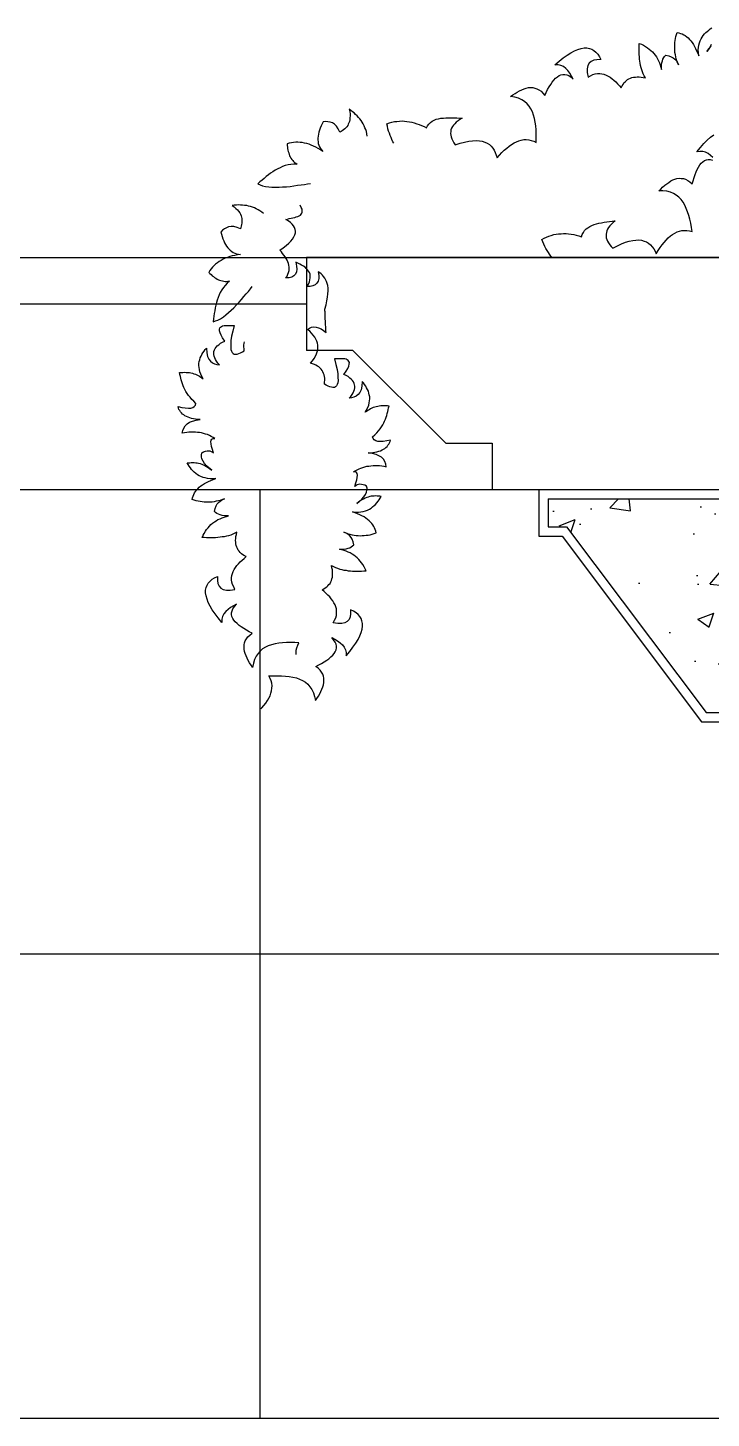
# Model space of a CAD drawing. Extents: x -24232 to 27340, y -23039 to 23489.
# Drawn here: x -19255 to -18519, y -9596 to -8099 of the extents above; entities that cross this region are included whole.
import ezdxf

# ---------------------------------------------------------------- set-up
doc = ezdxf.new("R2010")
doc.units = 0
doc.header["$LTSCALE"] = 10
for name, color, linetype in [('0-HATCH', 8, 'CONTINUOUS'), ('0-TEXT', 7, 'CONTINUOUS'), ('1', 1, 'CONTINUOUS'), ('3', 3, 'CONTINUOUS'), ('4', 4, 'CONTINUOUS')]:
    doc.layers.add(name, color=color, linetype=linetype)

# ---------------------------------------------------------------- blocks, each defined once
blk = doc.blocks.new('A$C190C71B1')
at = {"layer": '0-HATCH'}
h = blk.add_hatch(dxfattribs=at)
h.set_pattern_fill('AR-CONC', color=1, scale=25, style=0)
h.set_pattern_definition([(50, (132294.87, -20042.63), (179.31505, -15.68803), [18.75, -206.25]), (355, (132294.87, -20042.63), (-34.68783, 188.04803), [15, -165]), (100.4514, (132309.81, -20043.93), (144.62735, 172.35989), [15.93505, -175.28553]), (46.1842, (132294.87, -19992.63), (266.81026, -41.37975), [28.125, -309.375]), (96.6356, (132317.1, -19996.08), (233.6657, 243.52947), [23.90257, -262.92825]), (351.1842, (132294.87, -19992.63), (233.6655, 243.52965), [22.5, -247.5]), (21, (132319.87, -20005.13), (149.22676, -100.65472), [18.75, -206.25]), (326, (132319.87, -20005.13), (60.82883, 181.2875), [15, -165]), (71.4514, (132332.3, -20013.52), (210.05566, 80.63262), [15.93505, -175.28553]), (37.5, (132294.87, -20042.63), (3.039964, 83.223463), [0, -163, 0, -167.5, 0, -165.625]), (7.5, (132294.87, -20042.63), (65.767384, 98.60293), [0, -95.5, 0, -159.25, 0, -63.125]), (327.5, (132239.12, -20042.63), (133.45561, -5.638718), [0, -62.5, 0, -195, 0, -258.75]), (317.5, (132214.12, -20042.63), (145.79654, 25.02625), [0, -81.25, 0, -129.5, 0, -183.75])])
h.paths.add_polyline_path([(1250, 338.6), (1000.8, 338.6), (1000.8, 312.8), (990, 287.4), (990, 168.6), (990, 148.6), (1430, 148.6), (1430, 638.6), (1450, 638.6), (1450, 648.6), (1470, 648.6), (1620, 848.6), (1640, 848.6), (1640, 878.6), (1250, 878.6)])
h.paths.add_polyline_path([(650, 338.6), (650, 878.6), (260, 878.6), (260, 848.6), (280, 848.6), (430, 648.6), (450, 648.6), (450, 638.6), (470, 638.6), (470, 148.6), (910, 148.6), (910, 168.6), (910, 287.4), (899.2, 312.8), (899.2, 338.6)])
at = {"layer": '1'}
for p, q in [((250, 888.6), (250, 838.6)), ((250, 838.6), (275, 838.6)), ((275, 838.6), (425, 638.6)), ((425, 638.6), (450, 638.6))]:
    blk.add_line(p, q, dxfattribs=at)
for points in [[(264.3, 1138.6), (263.1, 1140), (261.7, 1142), (260.3, 1144), (259, 1146.2), (257.7, 1148.4), (256.5, 1150.6), (255.3, 1152.9), (254.3, 1155.4), (253.2, 1157.8), (253.2, 1157.8), (255.8, 1159.3), (258.3, 1160.5), (260.9, 1161.6), (263.5, 1162.4), (266.1, 1163.2), (268.8, 1163.7), (271.3, 1164.1), (274, 1164.2), (276.7, 1164.4), (279.4, 1164.4), (282.1, 1164.1), (284.9, 1163.7), (287.6, 1163.3), (290.4, 1162.6), (293.2, 1161.9), (296, 1161), (296, 1161), (296.8, 1163.5), (298, 1165.6), (299.3, 1167.5), (300.9, 1169.3), (302.7, 1170.7), (304.8, 1172), (307.1, 1173), (309.5, 1174), (312.1, 1174.8), (314.7, 1175.4), (317.5, 1176), (320.3, 1176.5), (323.3, 1176.9), (326.2, 1177.4), (329.1, 1177.8), (332.1, 1178.2), (332.1, 1178.2), (329.9, 1176.4), (328.1, 1174.6), (326.5, 1172.8), (325.2, 1170.9), (324, 1169.2), (323.3, 1167.3), (322.8, 1165.4), (322.4, 1163.6), (322.5, 1161.7), (322.6, 1159.8), (323.2, 1158), (324, 1156.2), (325, 1154.2), (326.4, 1152.3), (327.9, 1150.5), (329.7, 1148.6), (329.7, 1148.6), (334.6, 1151.2), (339.1, 1153.3), (343.4, 1155), (347.4, 1156.2), (351.1, 1156.9), (354.6, 1157.4), (357.7, 1157.5), (360.7, 1157.1), (363.4, 1156.3), (365.9, 1155.3), (368.1, 1153.9), (370.1, 1152.2), (371.9, 1150.2), (373.7, 1147.9), (375.1, 1145.4), (376.5, 1142.7), (376.5, 1142.7), (378.5, 1146), (380.6, 1149.2), (382.7, 1152.1), (384.9, 1154.9), (387.1, 1157.4), (389.3, 1159.6), (391.7, 1161.8), (393.9, 1163.5), (396.3, 1164.9), (398.8, 1166.1), (401.4, 1167.1), (403.9, 1167.6), (406.6, 1167.8), (409.3, 1167.7), (412.1, 1167.3), (415, 1166.5), (415, 1166.5), (414.3, 1171), (413.5, 1175.4), (412.5, 1179.8), (411.4, 1183.9), (410.2, 1187.8), (408.8, 1191.5), (407.1, 1195), (405.3, 1198.2), (403.1, 1200.9), (400.7, 1203.5), (398, 1205.7), (395, 1207.5), (391.6, 1208.9), (387.8, 1209.9), (383.7, 1210.3), (379.1, 1210.2), (379.1, 1210.2), (381.2, 1212.3), (383.3, 1214.4), (385.5, 1216.3), (387.7, 1218), (389.9, 1219.5), (392, 1221), (394.2, 1222.1), (396.4, 1223), (398.7, 1223.5), (401, 1223.9), (403.3, 1223.8), (405.6, 1223.5), (408, 1222.8), (410.4, 1221.6), (412.7, 1220), (415.2, 1218), (415.2, 1218), (416.1, 1221.3), (417.1, 1224.7), (418.2, 1227.8), (419.4, 1230.7), (420.6, 1233.4), (422, 1235.9), (423.4, 1238.2), (424.9, 1240.1), (426.7, 1241.6), (428.5, 1242.9), (430.4, 1243.7), (432.4, 1244.1), (434.6, 1244), (436.9, 1243.4)], [(437.5, 1246.2), (434.9, 1248.5), (432.3, 1250.4), (429.5, 1251.9), (426.5, 1252.7), (423.4, 1252.8), (420.1, 1252.2), (420.1, 1252.2), (424, 1257), (427.7, 1261.2), (431.3, 1264.9), (434.8, 1268.1), (438.3, 1270.8)]]:
    blk.add_lwpolyline(points, dxfattribs=at)
at = {"layer": '3'}
for p, q in [((1900, 1138.6), (0, 1138.6)), ((0, 1138.6), (0, 1038.6)), ((50, 1038.6), (0, 1038.6)), ((50, 1038.6), (150, 938.6)), ((150, 938.6), (200, 938.6)), ((200, 938.6), (200, 888.6)), ((200, 888.6), (1700, 888.6))]:
    blk.add_line(p, q, dxfattribs=at)
at = {"layer": '4'}
for p, q in [((260, 878.6), (260, 848.6)), ((260, 878.6), (650, 878.6)), ((260, 848.6), (280, 848.6)), ((280, 848.6), (430, 648.6)), ((430, 648.6), (450, 648.6))]:
    blk.add_line(p, q, dxfattribs=at)

msp = doc.modelspace()

# ---------------------------------------------------------------- linework, layer by layer
at = {"layer": '1'}
for p, q in [((-19005, -9596.2), (-19005, -8596.2)), ((-22005, -9096.2), (-18505, -9096.2)), ((-21005, -9596.2), (-18505, -9596.2))]:
    msp.add_line(p, q, dxfattribs=at)
for points in [[(-18861.1, -8223.2), (-18862, -8221.6), (-18863, -8219.3), (-18864, -8217.1), (-18864.9, -8214.7), (-18865.8, -8212.4), (-18866.6, -8210), (-18867.3, -8207.5), (-18868, -8204.9), (-18868.6, -8202.3), (-18868.6, -8202.3), (-18865.8, -8201.3), (-18863.1, -8200.5), (-18860.4, -8199.9), (-18857.7, -8199.6), (-18854.9, -8199.3), (-18852.2, -8199.2), (-18849.7, -8199.3), (-18847, -8199.6), (-18844.3, -8200), (-18841.7, -8200.5), (-18839, -8201.2), (-18836.4, -8202.1), (-18833.7, -8203), (-18831.1, -8204.1), (-18828.5, -8205.3), (-18825.9, -8206.7), (-18825.9, -8206.7), (-18824.7, -8204.4), (-18823.2, -8202.5), (-18821.5, -8200.8), (-18819.7, -8199.4), (-18817.6, -8198.3), (-18815.3, -8197.4), (-18812.8, -8196.8), (-18810.4, -8196.3), (-18807.6, -8196), (-18804.9, -8195.8), (-18802.1, -8195.8), (-18799.2, -8195.7), (-18796.3, -8195.8), (-18793.3, -8195.9), (-18790.3, -8196), (-18787.4, -8196.1), (-18787.4, -8196.1), (-18789.8, -8197.5), (-18791.9, -8199), (-18793.8, -8200.5), (-18795.4, -8202.1), (-18796.9, -8203.6), (-18798, -8205.3), (-18798.8, -8207.1), (-18799.5, -8208.8), (-18799.7, -8210.7), (-18799.9, -8212.6), (-18799.6, -8214.5), (-18799.2, -8216.4), (-18798.6, -8218.5), (-18797.5, -8220.6), (-18796.4, -8222.7), (-18794.9, -8224.8), (-18794.9, -8224.8), (-18789.6, -8223.1), (-18784.8, -8221.9), (-18780.3, -8221), (-18776.2, -8220.5), (-18772.4, -8220.4), (-18768.9, -8220.5), (-18765.8, -8221.1), (-18762.9, -8222), (-18760.4, -8223.2), (-18758.1, -8224.6), (-18756.2, -8226.4), (-18754.5, -8228.4), (-18753.1, -8230.7), (-18751.8, -8233.2), (-18750.8, -8236), (-18749.9, -8238.9), (-18749.9, -8238.9), (-18747.4, -8236), (-18744.7, -8233.3), (-18742.1, -8230.8), (-18739.5, -8228.4), (-18736.9, -8226.3), (-18734.3, -8224.5), (-18731.6, -8222.8), (-18729.1, -8221.5), (-18726.4, -8220.5), (-18723.8, -8219.8), (-18721.1, -8219.3), (-18718.5, -8219.2), (-18715.8, -8219.5), (-18713.2, -8220.1), (-18710.5, -8221), (-18707.8, -8222.3), (-18707.8, -8222.3), (-18707.7, -8217.7), (-18707.7, -8213.2), (-18707.9, -8208.7), (-18708.3, -8204.5), (-18708.8, -8200.4), (-18709.5, -8196.6), (-18710.6, -8192.8), (-18711.8, -8189.4), (-18713.5, -8186.2), (-18715.4, -8183.3), (-18717.6, -8180.6), (-18720.3, -8178.4), (-18723.4, -8176.4), (-18726.9, -8174.8), (-18730.9, -8173.7), (-18735.4, -8172.9), (-18735.4, -8172.9), (-18733, -8171.2), (-18730.5, -8169.5), (-18728.1, -8168.1), (-18725.6, -8166.8), (-18723.2, -8165.6), (-18720.8, -8164.6), (-18718.5, -8163.8), (-18716.1, -8163.3), (-18713.8, -8163.2), (-18711.5, -8163.3), (-18709.3, -8163.7), (-18707, -8164.5), (-18704.8, -8165.6), (-18702.6, -8167.2), (-18700.6, -8169.1), (-18698.5, -8171.6), (-18698.5, -8171.6), (-18697.1, -8168.5), (-18695.5, -8165.4), (-18693.9, -8162.5), (-18692.2, -8159.8), (-18690.5, -8157.4), (-18688.7, -8155.2), (-18686.9, -8153.2), (-18685, -8151.6), (-18683.1, -8150.4), (-18681.1, -8149.5), (-18679, -8149), (-18677, -8149), (-18674.9, -8149.4), (-18672.6, -8150.4), (-18670.3, -8151.9), (-18667.9, -8154), (-18667.9, -8154), (-18669.7, -8150.8), (-18671.6, -8147.8), (-18673.7, -8145), (-18676, -8142.7), (-18678.5, -8140.7), (-18681.2, -8139.4), (-18684.3, -8138.8), (-18687.7, -8138.8), (-18687.7, -8138.8), (-18683, -8134.7), (-18678.6, -8131.3), (-18674.4, -8128.2), (-18670.4, -8125.7), (-18666.5, -8123.7), (-18663, -8122.2), (-18659.5, -8121.2), (-18656.2, -8120.6), (-18653.3, -8120.6), (-18650.5, -8121.1), (-18648, -8121.9), (-18645.6, -8123.2), (-18643.5, -8125.1), (-18641.5, -8127.3), (-18639.8, -8130), (-18638.3, -8133.1), (-18638.3, -8133.1), (-18642.5, -8133.2), (-18645.9, -8133.7), (-18648.7, -8135), (-18650.8, -8136.8), (-18652.2, -8139.6), (-18652.9, -8142.9), (-18652.8, -8147.1), (-18652, -8152.2), (-18652, -8152.2), (-18649.3, -8150.6), (-18646.7, -8149.3), (-18644.3, -8148.6), (-18641.8, -8148.2), (-18639.4, -8148.2), (-18637.1, -8148.3), (-18634.8, -8148.9), (-18632.6, -8149.8), (-18630.4, -8150.9), (-18628.3, -8152.1), (-18626.1, -8153.7), (-18624.1, -8155.3), (-18622.1, -8157.2), (-18620.1, -8159.1), (-18618.2, -8161.2), (-18616.2, -8163.4), (-18616.2, -8163.4), (-18615.4, -8161.5), (-18614.3, -8159.9), (-18613.3, -8158.3), (-18612.1, -8156.9), (-18610.8, -8155.8), (-18609.5, -8154.7), (-18607.9, -8153.9), (-18606.3, -8153.1), (-18604.7, -8152.5), (-18602.9, -8152.1), (-18601, -8151.9), (-18599.1, -8151.7), (-18596.9, -8151.8), (-18594.8, -8151.9), (-18592.6, -8152.4), (-18590.2, -8152.8), (-18590.2, -8152.8), (-18591.4, -8150.7), (-18592.5, -8148.5), (-18593.4, -8146.4), (-18594.1, -8144), (-18594.8, -8141.8), (-18595.4, -8139.5), (-18595.8, -8137.1), (-18596.1, -8134.8), (-18596.5, -8132.5), (-18596.7, -8130.2), (-18596.8, -8127.7), (-18596.9, -8125.3), (-18596.9, -8122.8), (-18596.9, -8120.4), (-18596.8, -8118), (-18596.8, -8115.6), (-18596.8, -8115.6), (-18594.4, -8116.6), (-18592.2, -8117.7), (-18590, -8118.9), (-18588.1, -8120.3), (-18586.2, -8121.7), (-18584.4, -8123.2), (-18582.6, -8124.8), (-18581.1, -8126.5), (-18579.7, -8128.4), (-18578.3, -8130.3), (-18577.1, -8132.2), (-18576.1, -8134.4), (-18575.2, -8136.6), (-18574.3, -8138.8), (-18573.5, -8141.2), (-18572.9, -8143.7), (-18572.9, -8143.7), (-18573, -8141.1), (-18572.8, -8138.8), (-18572.5, -8136.5), (-18572, -8134.5), (-18571.4, -8132.7), (-18570.5, -8131), (-18569.6, -8129.6), (-18568.4, -8128.2), (-18568.4, -8128.2), (-18565.1, -8129), (-18562.5, -8130), (-18560.3, -8131.1), (-18558.5, -8132.5), (-18557.1, -8134), (-18556.2, -8135.5), (-18555.3, -8137.1), (-18554.7, -8138.7), (-18554.7, -8138.7), (-18555.6, -8136.5), (-18556.3, -8134.3), (-18557, -8132.2), (-18557.5, -8130), (-18558, -8127.8), (-18558.4, -8125.6), (-18558.6, -8123.4), (-18558.7, -8121.3), (-18558.7, -8119.1), (-18558.6, -8116.9), (-18558.5, -8114.8), (-18558.1, -8112.7), (-18557.8, -8110.5), (-18557.4, -8108.4), (-18556.8, -8106.1), (-18556.1, -8104), (-18556.1, -8104), (-18554.2, -8104.3), (-18552.4, -8104.9), (-18550.7, -8105.5), (-18549, -8106.3), (-18547.3, -8107.3), (-18545.8, -8108.5), (-18544.3, -8109.8), (-18542.8, -8111.3), (-18541.3, -8112.9), (-18539.9, -8114.8), (-18538.6, -8116.8), (-18537.4, -8118.9), (-18536.2, -8121.1), (-18535.1, -8123.7), (-18533.9, -8126.2), (-18532.9, -8129), (-18532.9, -8129), (-18533.2, -8125.7), (-18533.3, -8122.7), (-18533, -8120), (-18532.6, -8117.5), (-18532, -8115.1), (-18531.3, -8112.9), (-18530.3, -8110.8), (-18529.2, -8109), (-18528, -8107.2), (-18526.6, -8105.5), (-18525.3, -8104), (-18523.7, -8102.7), (-18522.1, -8101.3), (-18520.4, -8100.1), (-18518.7, -8098.9)], [(-18519.3, -8116.9), (-18520.2, -8118.8), (-18521.3, -8120.6), (-18522.7, -8122.5), (-18524.2, -8124.4), (-18524.2, -8124.4), (-18521.6, -8121.2), (-18519.3, -8118.6)], [(-18889.6, -8215.4), (-18889.6, -8215.4), (-18890, -8212.9), (-18890.5, -8210.7), (-18891.3, -8208.5), (-18892.1, -8206.5), (-18892.8, -8204.4), (-18893.9, -8202.4), (-18895.1, -8200.5), (-18896.3, -8198.8), (-18897.5, -8197), (-18899, -8195.4), (-18900.5, -8193.8), (-18902.1, -8192.2), (-18903.7, -8190.6), (-18905.4, -8189.3), (-18907.2, -8187.9), (-18909, -8186.5), (-18909, -8186.5), (-18908.5, -8189.2), (-18908.1, -8191.6), (-18908, -8193.8), (-18908.2, -8195.9), (-18908.3, -8197.9), (-18908.7, -8199.6), (-18909.3, -8201.2), (-18910, -8202.7), (-18910.7, -8204.1), (-18911.7, -8205.4), (-18912.7, -8206.5), (-18913.9, -8207.7), (-18915.1, -8208.8), (-18916.5, -8209.7), (-18917.8, -8210.6), (-18919.2, -8211.4), (-18919.2, -8211.4), (-18920.9, -8207.7), (-18922.9, -8204.8), (-18925, -8202.8), (-18927.2, -8201.3), (-18929.5, -8200.5), (-18932.1, -8200), (-18934.6, -8199.8), (-18937.1, -8200), (-18937.1, -8200), (-18938.3, -8202.2), (-18939.3, -8204.6), (-18940.4, -8206.8), (-18941, -8209.1), (-18941.7, -8211.3), (-18942.2, -8213.3), (-18942.6, -8215.5), (-18942.8, -8217.6), (-18942.8, -8219.6), (-18942.6, -8221.5), (-18942.3, -8223.3), (-18941.7, -8225.2), (-18941, -8227), (-18940, -8228.8), (-18938.9, -8230.4), (-18937.5, -8231.9), (-18937.5, -8231.9), (-18940, -8230.3), (-18942.6, -8228.7), (-18945, -8227.4), (-18947.5, -8226.2), (-18950, -8225.2), (-18952.3, -8224.3), (-18954.8, -8223.6), (-18957.2, -8223), (-18959.5, -8222.5), (-18961.9, -8222.3), (-18964.2, -8222.1), (-18966.6, -8222.1), (-18969, -8222.3), (-18971.2, -8222.8), (-18973.5, -8223.2), (-18975.8, -8223.8), (-18975.8, -8223.8), (-18975.7, -8225.5), (-18975.5, -8227.3), (-18975.3, -8228.9), (-18975, -8230.6), (-18974.6, -8232.1), (-18974.2, -8233.6), (-18973.7, -8235.2), (-18973.2, -8236.6), (-18972.5, -8237.9), (-18971.7, -8239.2), (-18970.9, -8240.6), (-18969.9, -8241.7), (-18968.9, -8242.8), (-18967.8, -8243.8), (-18966.6, -8244.7), (-18965.2, -8245.6), (-18965.2, -8245.6), (-18968.6, -8245.6), (-18971.8, -8246), (-18974.8, -8246.6), (-18977.8, -8247.3), (-18980.7, -8248.3), (-18983.3, -8249.5), (-18986, -8250.8), (-18988.6, -8252.2), (-18991.1, -8253.8), (-18993.6, -8255.4), (-18995.9, -8257.2), (-18998.3, -8259.1), (-19000.6, -8261), (-19002.9, -8262.9), (-19005.1, -8264.9), (-19007.5, -8266.8), (-19007.5, -8266.8), (-19005, -8268), (-19002.3, -8269), (-18999.2, -8269.6), (-18995.7, -8270.2), (-18992.3, -8270.4), (-18988.4, -8270.5), (-18984.6, -8270.5), (-18980.7, -8270.3), (-18976.6, -8270), (-18972.5, -8269.6), (-18968.5, -8269.2), (-18964.7, -8268.5), (-18960.8, -8268.1), (-18957.2, -8267.5), (-18954, -8266.9), (-18950.8, -8266.4)], [(-19001.3, -8298.8), (-19001.3, -8298.8), (-19003.2, -8297.3), (-19005.1, -8296), (-19007.1, -8294.8), (-19009.1, -8293.8), (-19011, -8292.8), (-19013.2, -8292), (-19015.2, -8291.3), (-19017.3, -8290.8), (-19019.4, -8290.3), (-19021.6, -8290.1), (-19023.8, -8289.8), (-19026, -8289.7), (-19028.2, -8289.6), (-19030.4, -8289.8), (-19032.7, -8289.9), (-19035, -8290.1), (-19035, -8290.1), (-19032.8, -8291.7), (-19030.9, -8293.3), (-19029.4, -8294.9), (-19028.1, -8296.5), (-19026.9, -8298.2), (-19026.1, -8299.7), (-19025.5, -8301.3), (-19024.9, -8302.9), (-19024.6, -8304.4), (-19024.5, -8306), (-19024.5, -8307.5), (-19024.6, -8309.2), (-19024.8, -8310.8), (-19025.2, -8312.4), (-19025.7, -8313.9), (-19026.1, -8315.5), (-19026.1, -8315.5), (-19029.8, -8313.8), (-19033.3, -8313), (-19036.2, -8312.8), (-19038.8, -8313.1), (-19041.1, -8314.1), (-19043.3, -8315.4), (-19045.3, -8316.9), (-19047.1, -8318.8), (-19047.1, -8318.8), (-19046.5, -8321.2), (-19045.7, -8323.7), (-19045, -8326), (-19044, -8328.2), (-19043.1, -8330.3), (-19042.1, -8332.1), (-19041, -8334), (-19039.7, -8335.7), (-19038.4, -8337.2), (-19037, -8338.5), (-19035.5, -8339.7), (-19033.9, -8340.7), (-19032.1, -8341.5), (-19030.2, -8342.3), (-19028.3, -8342.7), (-19026.2, -8342.9), (-19026.2, -8342.9), (-19029.2, -8343.4), (-19032.2, -8343.9), (-19034.9, -8344.5), (-19037.5, -8345.3), (-19040, -8346.2), (-19042.4, -8347), (-19044.7, -8348.1), (-19046.9, -8349.3), (-19049, -8350.5), (-19050.9, -8351.8), (-19052.8, -8353.3), (-19054.5, -8354.8), (-19056.2, -8356.6), (-19057.6, -8358.4), (-19059, -8360.2), (-19060.3, -8362.2), (-19060.3, -8362.2), (-19059.1, -8363.4), (-19057.8, -8364.7), (-19056.6, -8365.8), (-19055.2, -8366.7), (-19054, -8367.7), (-19052.7, -8368.5), (-19051.2, -8369.4), (-19049.9, -8370.1), (-19048.5, -8370.6), (-19047.1, -8371.1), (-19045.5, -8371.5), (-19044, -8371.7), (-19042.6, -8371.9), (-19041.1, -8371.9), (-19039.6, -8371.8), (-19038, -8371.6), (-19038, -8371.6), (-19040.5, -8373.8), (-19042.6, -8376.2), (-19044.5, -8378.6), (-19046.2, -8381.2), (-19047.8, -8383.8), (-19049, -8386.4), (-19050.1, -8389.2), (-19051.1, -8392), (-19052, -8394.8), (-19052.7, -8397.7), (-19053.3, -8400.6), (-19053.8, -8403.5), (-19054.3, -8406.5), (-19054.8, -8409.4), (-19055.1, -8412.4), (-19055.6, -8415.4), (-19055.6, -8415.4), (-19053, -8414.6), (-19050.3, -8413.6), (-19047.5, -8412.1), (-19044.5, -8410.2), (-19041.8, -8408.1), (-19038.9, -8405.6), (-19036, -8403.1), (-19033.2, -8400.3), (-19030.3, -8397.3), (-19027.6, -8394.4), (-19024.8, -8391.4), (-19022.4, -8388.4), (-19019.8, -8385.5), (-19017.5, -8382.7), (-19015.4, -8380), (-19013.4, -8377.6)], [(-19004.2, -8832.3), (-19003.2, -8831.3), (-19000.9, -8828.6), (-18998.9, -8826), (-18997.1, -8823.4), (-18995.5, -8820.6), (-18994.2, -8818.1), (-18993.3, -8815.4), (-18992.6, -8812.8), (-18992.2, -8810), (-18992.1, -8807.4), (-18992.4, -8804.7), (-18993.1, -8802.1), (-18994, -8799.5), (-18995.4, -8796.8), (-18995.4, -8796.8), (-18990.8, -8796.6), (-18986.3, -8796.6), (-18981.8, -8796.7), (-18977.6, -8796.9), (-18973.5, -8797.3), (-18969.6, -8798), (-18965.9, -8799), (-18962.4, -8800.2), (-18959.3, -8801.8), (-18956.2, -8803.6), (-18953.6, -8805.8), (-18951.3, -8808.4), (-18949.2, -8811.5), (-18947.5, -8815), (-18946.3, -8818.9), (-18945.5, -8823.4), (-18945.5, -8823.4), (-18943.8, -8821), (-18942.2, -8818.5), (-18940.8, -8816.1), (-18939.5, -8813.5), (-18938.4, -8811.1), (-18937.4, -8808.7), (-18936.7, -8806.3), (-18936.3, -8804), (-18936.2, -8801.7), (-18936.3, -8799.4), (-18936.8, -8797.1), (-18937.6, -8794.9), (-18938.7, -8792.7), (-18940.4, -8790.6), (-18942.4, -8788.6), (-18944.9, -8786.5), (-18944.9, -8786.5), (-18941.8, -8785), (-18938.7, -8783.4), (-18935.9, -8781.7), (-18933.2, -8780), (-18930.8, -8778.3), (-18928.7, -8776.4), (-18926.7, -8774.6), (-18925.1, -8772.7), (-18924, -8770.7), (-18923.1, -8768.7), (-18922.6, -8766.6), (-18922.7, -8764.6), (-18923.2, -8762.5), (-18924.2, -8760.3), (-18925.8, -8758), (-18927.9, -8755.6), (-18927.9, -8755.6), (-18924.6, -8757.3), (-18921.6, -8759.2), (-18918.8, -8761.2), (-18916.4, -8763.4), (-18914.4, -8765.9), (-18913.1, -8768.7), (-18912.4, -8771.7), (-18912.3, -8775.1), (-18912.3, -8775.1), (-18908.3, -8770.4), (-18905, -8765.8), (-18902, -8761.6), (-18899.5, -8757.6), (-18897.6, -8753.6), (-18896.2, -8750.1), (-18895.2, -8746.6), (-18894.7, -8743.3), (-18894.7, -8740.3), (-18895.3, -8737.5), (-18896.2, -8735), (-18897.5, -8732.7), (-18899.5, -8730.6), (-18901.7, -8728.7), (-18904.4, -8727), (-18907.6, -8725.6), (-18907.6, -8725.6), (-18907.6, -8729.8), (-18908, -8733.2), (-18909.2, -8736.1), (-18911.1, -8738.1), (-18913.8, -8739.6), (-18917.1, -8740.3), (-18921.3, -8740.3), (-18926.4, -8739.6), (-18926.4, -8739.6), (-18924.9, -8736.9), (-18923.6, -8734.4), (-18922.9, -8731.8), (-18922.6, -8729.4), (-18922.6, -8726.9), (-18922.8, -8724.7), (-18923.4, -8722.4), (-18924.3, -8720.2), (-18925.5, -8718), (-18926.8, -8716), (-18928.3, -8713.8), (-18930, -8711.8), (-18932, -8709.9), (-18933.9, -8707.9), (-18936, -8706), (-18938.2, -8704.1), (-18938.2, -8704.1), (-18936.4, -8703.2), (-18934.8, -8702.1), (-18933.3, -8701), (-18931.9, -8699.8), (-18930.8, -8698.5), (-18929.7, -8697.2), (-18928.9, -8695.6), (-18928.1, -8694), (-18927.6, -8692.4), (-18927.2, -8690.6), (-18927, -8688.6), (-18926.9, -8686.7), (-18927, -8684.6), (-18927.2, -8682.4), (-18927.7, -8680.3), (-18928.2, -8677.9), (-18928.2, -8677.9), (-18926.1, -8679.1), (-18923.8, -8680.1), (-18921.7, -8680.9), (-18919.3, -8681.7), (-18917.1, -8682.3), (-18914.7, -8682.8), (-18912.4, -8683.1), (-18910.1, -8683.5), (-18907.7, -8683.8), (-18905.4, -8684), (-18903, -8684), (-18900.5, -8684), (-18898.1, -8684), (-18895.7, -8683.9), (-18893.2, -8683.8), (-18890.8, -8683.7), (-18890.8, -8683.7), (-18891.9, -8681.4), (-18893, -8679.2), (-18894.3, -8677), (-18895.7, -8675.1), (-18897.1, -8673.3), (-18898.7, -8671.5), (-18900.3, -8669.8), (-18902.1, -8668.3), (-18904, -8666.9), (-18905.9, -8665.6), (-18907.9, -8664.4), (-18910, -8663.4), (-18912.3, -8662.6), (-18914.5, -8661.7), (-18916.9, -8661), (-18919.4, -8660.4), (-18919.4, -8660.4), (-18916.8, -8660.4), (-18914.5, -8660.2), (-18912.3, -8659.8), (-18910.3, -8659.4), (-18908.4, -8658.7), (-18906.8, -8657.8), (-18905.4, -8656.9), (-18904, -8655.6), (-18904, -8655.6), (-18904.9, -8652.3), (-18905.9, -8649.7), (-18907.1, -8647.6), (-18908.5, -8645.8), (-18910, -8644.5), (-18911.6, -8643.5), (-18913.1, -8642.7), (-18914.8, -8642.1), (-18914.8, -8642.1), (-18912.6, -8642.9), (-18910.3, -8643.7), (-18908.2, -8644.3), (-18906, -8644.7), (-18903.8, -8645.2), (-18901.6, -8645.5), (-18899.4, -8645.7), (-18897.3, -8645.8), (-18895.1, -8645.7), (-18892.9, -8645.6), (-18890.8, -8645.4), (-18888.7, -8645.1), (-18886.5, -8644.7), (-18884.4, -8644.2), (-18882.2, -8643.6), (-18880.1, -8642.9), (-18880.1, -8642.9), (-18880.4, -8641), (-18881, -8639.2), (-18881.7, -8637.5), (-18882.5, -8635.8), (-18883.5, -8634.1), (-18884.7, -8632.6), (-18886.1, -8631.1), (-18887.6, -8629.7), (-18889.2, -8628.2), (-18891.1, -8626.9), (-18893.1, -8625.6), (-18895.3, -8624.5), (-18897.6, -8623.3), (-18900.1, -8622.2), (-18902.7, -8621.1), (-18905.5, -8620.2), (-18905.5, -8620.2), (-18902.2, -8620.4), (-18899.2, -8620.4), (-18896.5, -8620.1), (-18894, -8619.6), (-18891.6, -8619), (-18889.4, -8618.2), (-18887.3, -8617.2), (-18885.5, -8616.1), (-18883.8, -8614.8), (-18882.2, -8613.4), (-18880.7, -8612.1), (-18879.3, -8610.4), (-18878, -8608.8), (-18876.8, -8607.1), (-18875.6, -8605.3), (-18874.5, -8603.5), (-18874.5, -8603.5), (-18876, -8603.3), (-18877.5, -8603.2), (-18879, -8603.1), (-18880.6, -8603), (-18882.1, -8603.1), (-18883.7, -8603.1), (-18885.3, -8603.4), (-18886.9, -8603.7), (-18888.5, -8604.2), (-18890.2, -8604.7), (-18891.9, -8605.4), (-18893.7, -8606.3), (-18895.5, -8607.3), (-18897.3, -8608.4), (-18899.2, -8609.8), (-18901, -8611.3), (-18901, -8611.3), (-18897.9, -8608.7), (-18895.3, -8606.3), (-18893.2, -8603.8), (-18891.6, -8601.5), (-18890.5, -8599.1), (-18890, -8596.9), (-18889.8, -8594.5), (-18890.3, -8592.4), (-18890.3, -8592.4), (-18892.3, -8591.5), (-18894.1, -8590.9), (-18895.9, -8590.5), (-18897.5, -8590.4), (-18899, -8590.6), (-18900.5, -8591), (-18901.7, -8591.8), (-18902.9, -8592.7), (-18902.9, -8592.7), (-18901.8, -8588.9), (-18900.8, -8585.7), (-18900.3, -8583), (-18900.1, -8580.8), (-18900.3, -8579), (-18901.1, -8577.8), (-18902.4, -8577.1), (-18904.4, -8577), (-18904.4, -8577), (-18902.5, -8575.9), (-18900.4, -8574.9), (-18898.5, -8573.9), (-18896.4, -8573), (-18894.3, -8572.4), (-18892.2, -8571.8), (-18890.1, -8571.1), (-18887.8, -8570.8), (-18885.7, -8570.4), (-18883.4, -8570.3), (-18881.1, -8570.3), (-18878.8, -8570.3), (-18876.5, -8570.3), (-18874, -8570.6), (-18871.7, -8571.1), (-18869.2, -8571.5), (-18869.2, -8571.5), (-18869.8, -8568.6), (-18870.8, -8565.9), (-18872.3, -8563.4), (-18874.4, -8561.3), (-18877, -8559.7), (-18880.1, -8558.2), (-18884, -8557.3), (-18888.5, -8556.6), (-18888.5, -8556.6), (-18886, -8556.5), (-18883.6, -8556.3), (-18881.3, -8555.9), (-18879.2, -8555.4), (-18877.2, -8554.8), (-18875.4, -8554.3), (-18873.7, -8553.5), (-18872.1, -8552.7), (-18870.7, -8551.8), (-18869.5, -8550.8), (-18868.2, -8549.6), (-18867.3, -8548.4), (-18866.5, -8547.1), (-18865.6, -8545.9), (-18865.1, -8544.3), (-18864.6, -8542.8), (-18864.6, -8542.8), (-18868.7, -8543.7), (-18872.4, -8544.2), (-18875.7, -8544.4), (-18878.2, -8544.2), (-18880.5, -8543.7), (-18882.1, -8542.6), (-18883.3, -8541.2), (-18883.9, -8539.4), (-18883.9, -8539.4), (-18881.5, -8537.1), (-18879.3, -8535), (-18877.5, -8532.8), (-18875.8, -8530.7), (-18874.2, -8528.6), (-18873, -8526.4), (-18871.9, -8524.4), (-18870.9, -8522.3), (-18870, -8520.3), (-18869.3, -8518.2), (-18868.7, -8516.2), (-18868.1, -8514.1), (-18867.6, -8512.2), (-18867.1, -8510.2), (-18866.6, -8508.2), (-18866.1, -8506.2), (-18866.1, -8506.2), (-18867.9, -8506), (-18869.8, -8505.9), (-18871.6, -8505.8), (-18873.4, -8505.9), (-18875.1, -8506), (-18876.7, -8506.2), (-18878.4, -8506.5), (-18880, -8506.9), (-18881.6, -8507.3), (-18883.2, -8507.9), (-18884.7, -8508.6), (-18886.1, -8509.3), (-18887.6, -8510.1), (-18889.1, -8510.9), (-18890.4, -8511.9), (-18891.7, -8512.9), (-18891.7, -8512.9), (-18890.3, -8510.2), (-18889, -8507.7), (-18888, -8505.3), (-18887.5, -8502.9), (-18887.1, -8500.6), (-18886.9, -8498.4), (-18887, -8496.2), (-18887.4, -8494.2), (-18887.8, -8492.2), (-18888.4, -8490.3), (-18889.3, -8488.5), (-18890.3, -8486.5), (-18891.3, -8484.9), (-18892.5, -8483.1), (-18893.8, -8481.3), (-18895, -8479.7), (-18895, -8479.7), (-18895.3, -8484.7), (-18896.3, -8488.6), (-18897.6, -8491.7), (-18899.4, -8493.9), (-18901.4, -8495.6), (-18903.9, -8496.7), (-18906.4, -8497.5), (-18909.1, -8497.8), (-18909.1, -8497.8), (-18907.4, -8495.9), (-18905.9, -8493.9), (-18904.8, -8492), (-18904, -8490.2), (-18903.4, -8488.4), (-18903, -8486.7), (-18903, -8484.9), (-18903.2, -8483.3), (-18903.7, -8481.8), (-18904.4, -8480.2), (-18905.5, -8478.7), (-18906.8, -8477.3), (-18908.4, -8476), (-18910.3, -8474.5), (-18912.3, -8473.4), (-18914.7, -8472.1), (-18914.7, -8472.1), (-18912.3, -8468.7), (-18910.7, -8465.6), (-18909.6, -8463.1), (-18909, -8461), (-18908.9, -8459.4), (-18909.3, -8458.1), (-18910, -8457), (-18911.1, -8456.3), (-18912.4, -8455.8), (-18913.9, -8455.5), (-18915.5, -8455.4), (-18917.4, -8455.3), (-18919.3, -8455.4), (-18921.2, -8455.3), (-18923, -8455.3), (-18924.8, -8455.2), (-18924.8, -8455.2), (-18923.3, -8461.5), (-18922.1, -8466.8), (-18921.4, -8471.4), (-18921.2, -8475.3), (-18921.1, -8478.6), (-18921.3, -8481.2), (-18921.9, -8483.1), (-18922.7, -8484.6), (-18923.7, -8485.6), (-18925, -8486.1), (-18926.5, -8486.3), (-18928.1, -8486), (-18929.8, -8485.5), (-18931.8, -8484.8), (-18933.7, -8483.8), (-18935.8, -8482.6), (-18935.8, -8482.6), (-18935.6, -8480.4), (-18935.4, -8478.4), (-18935.4, -8476.3), (-18935.7, -8474.5), (-18936.1, -8472.6), (-18936.6, -8471), (-18937.3, -8469.3), (-18938.1, -8467.9), (-18939.2, -8466.6), (-18940.3, -8465.3), (-18941.6, -8464.1), (-18943.1, -8463.1), (-18944.8, -8462.1), (-18946.5, -8461.3), (-18948.5, -8460.6), (-18950.6, -8459.9), (-18950.6, -8459.9), (-18948.5, -8457.4), (-18946.9, -8455), (-18945.5, -8452.5), (-18944.4, -8450.1), (-18943.5, -8447.7), (-18942.9, -8445.4), (-18942.8, -8443.1), (-18942.8, -8440.8), (-18943.2, -8438.5), (-18944, -8436.3), (-18944.9, -8434.1), (-18946.2, -8431.9), (-18947.7, -8429.7), (-18949.6, -8427.6), (-18951.6, -8425.7), (-18954.1, -8423.6), (-18954.1, -8423.6), (-18951.8, -8422.2), (-18949.5, -8421.4), (-18947.1, -8421), (-18944.5, -8421.2), (-18942, -8421.9), (-18939.3, -8423), (-18936.7, -8424.7), (-18933.9, -8426.9), (-18933.9, -8426.9), (-18934.1, -8425.3), (-18934.1, -8423.8), (-18934.2, -8422.2), (-18934.3, -8420.6), (-18934.4, -8419.1), (-18934.4, -8417.5), (-18934.6, -8416), (-18934.6, -8414.4), (-18934.8, -8412.8), (-18934.8, -8411.3), (-18934.9, -8409.7), (-18935, -8408), (-18935.1, -8406.6), (-18935.1, -8404.9), (-18935.3, -8403.5), (-18935.3, -8401.8), (-18935.3, -8401.8), (-18934, -8397.1), (-18933.1, -8392.8), (-18932.4, -8389), (-18931.9, -8385.4), (-18931.8, -8382.1), (-18931.8, -8379.2), (-18932.2, -8376.5), (-18932.7, -8374.1), (-18933.5, -8371.9), (-18934.4, -8369.9), (-18935.3, -8368.3), (-18936.6, -8366.6), (-18937.9, -8365.3), (-18939.3, -8363.9), (-18940.8, -8362.7), (-18942.4, -8361.6), (-18942.4, -8361.6), (-18941.8, -8365.5), (-18941.9, -8368.8), (-18942.6, -8371.6), (-18943.9, -8373.8), (-18945.7, -8375.5), (-18948.1, -8376.7), (-18951, -8377.4), (-18954.5, -8377.5), (-18954.5, -8377.5), (-18953, -8374.9), (-18951.9, -8372.3), (-18951.3, -8370.1), (-18950.9, -8368), (-18950.9, -8366), (-18951.2, -8364.1), (-18951.9, -8362.4), (-18952.7, -8360.9), (-18953.8, -8359.5), (-18955.2, -8358.2), (-18956.6, -8356.8), (-18958.4, -8355.6), (-18960.3, -8354.5), (-18962.3, -8353.4), (-18964.4, -8352.4), (-18966.5, -8351.4), (-18966.5, -8351.4), (-18965.6, -8355.4), (-18965.4, -8358.9), (-18965.8, -8361.8), (-18966.8, -8364.2), (-18968.5, -8366), (-18970.8, -8367.3), (-18973.8, -8368), (-18977.5, -8368.2), (-18977.5, -8368.2), (-18976, -8366.2), (-18975, -8364.2), (-18974.3, -8362.2), (-18973.8, -8360.3), (-18973.6, -8358.3), (-18973.6, -8356.5), (-18973.9, -8354.6), (-18974.4, -8352.7), (-18975.1, -8350.9), (-18975.8, -8349.1), (-18976.9, -8347.3), (-18978.1, -8345.5), (-18979.3, -8343.7), (-18980.7, -8341.9), (-18982.1, -8340.1), (-18983.6, -8338.3), (-18983.6, -8338.3), (-18980.1, -8335.8), (-18977, -8333.4), (-18974.2, -8330.9), (-18972, -8328.5), (-18970.1, -8326.3), (-18968.7, -8324), (-18967.7, -8321.9), (-18967, -8319.8), (-18966.8, -8317.7), (-18967.2, -8315.9), (-18967.8, -8313.9), (-18968.9, -8312), (-18970.4, -8310.2), (-18972.4, -8308.5), (-18974.7, -8306.9), (-18977.4, -8305.2), (-18977.4, -8305.2), (-18975.6, -8304.8), (-18973.6, -8304.3), (-18971.6, -8303.9), (-18969.7, -8303.4), (-18967.7, -8303.1), (-18966, -8302.5), (-18964.3, -8301.9), (-18962.9, -8301.4), (-18961.6, -8300.6), (-18960.6, -8299.7), (-18959.9, -8298.6), (-18959.5, -8297.4), (-18959.5, -8295.9), (-18959.8, -8294.2), (-18960.7, -8292.2), (-18962, -8290), (-18962, -8290), (-18961.9, -8289.9)], [(-18966.3, -8773.7), (-18966.3, -8771.7), (-18966.1, -8769), (-18965.4, -8766.4), (-18964.4, -8763.8), (-18963.1, -8761.1), (-18963.1, -8761.1), (-18967.7, -8760.9), (-18972.1, -8760.8), (-18976.6, -8760.9), (-18980.8, -8761.2), (-18984.9, -8761.6), (-18988.8, -8762.3), (-18992.6, -8763.2), (-18996.1, -8764.4), (-18999.2, -8766), (-19002.2, -8767.8), (-19004.9, -8770), (-19007.2, -8772.6), (-19009.2, -8775.6), (-19011, -8779.1), (-19012.2, -8783.1), (-19013, -8787.6), (-19013, -8787.6), (-19014.7, -8785.1), (-19016.3, -8782.7), (-19017.7, -8780.2), (-19018.9, -8777.7), (-19020, -8775.2), (-19021, -8772.8), (-19021.7, -8770.5), (-19022.2, -8768.1), (-19022.2, -8765.8), (-19022.1, -8763.5), (-19021.6, -8761.3), (-19020.9, -8759), (-19019.7, -8756.9), (-19018, -8754.7), (-19016, -8752.8), (-19013.5, -8750.7), (-19013.5, -8750.7), (-19016.6, -8749.2), (-19019.7, -8747.5), (-19022.5, -8745.9), (-19025.2, -8744.1), (-19027.6, -8742.4), (-19029.7, -8740.5), (-19031.7, -8738.7), (-19033.2, -8736.8), (-19034.4, -8734.8), (-19035.3, -8732.8), (-19035.8, -8730.7), (-19035.7, -8728.7), (-19035.2, -8726.6), (-19034.2, -8724.4), (-19032.6, -8722.1), (-19030.5, -8719.7), (-19030.5, -8719.7), (-19033.7, -8721.5), (-19036.8, -8723.3), (-19039.5, -8725.3), (-19041.9, -8727.5), (-19043.9, -8730), (-19045.3, -8732.8), (-19046, -8735.8), (-19046.1, -8739.2), (-19046.1, -8739.2), (-19050.1, -8734.4), (-19053.4, -8729.9), (-19056.4, -8725.7), (-19058.8, -8721.6), (-19060.7, -8717.7), (-19062.1, -8714.1), (-19063.1, -8710.6), (-19063.6, -8707.3), (-19063.6, -8704.4), (-19063, -8701.6), (-19062.1, -8699.1), (-19060.8, -8696.8), (-19058.8, -8694.7), (-19056.6, -8692.7), (-19053.9, -8691.1), (-19050.7, -8689.7), (-19050.7, -8689.7), (-19050.7, -8693.9), (-19050.3, -8697.3), (-19049.1, -8700.1), (-19047.2, -8702.2), (-19044.6, -8703.7), (-19041.2, -8704.4), (-19037, -8704.5), (-19032, -8703.8), (-19032, -8703.8), (-19033.4, -8701), (-19034.7, -8698.5), (-19035.4, -8696), (-19035.7, -8693.5), (-19035.7, -8691.1), (-19035.5, -8688.8), (-19034.8, -8686.5), (-19033.9, -8684.3), (-19032.8, -8682.1), (-19031.5, -8680.1), (-19029.9, -8678), (-19028.2, -8676), (-19026.3, -8674), (-19024.3, -8672), (-19022.2, -8670.2), (-19020, -8668.2), (-19020, -8668.2), (-19021.8, -8667.4), (-19023.5, -8666.3), (-19025, -8665.2), (-19026.3, -8664), (-19027.4, -8662.6), (-19028.5, -8661.3), (-19029.3, -8659.7), (-19030.1, -8658.2), (-19030.6, -8656.5), (-19031, -8654.7), (-19031.2, -8652.8), (-19031.3, -8650.9), (-19031.2, -8648.7), (-19031, -8646.6), (-19030.5, -8644.4), (-19030, -8642.1), (-19030, -8642.1), (-19032.1, -8643.2), (-19034.4, -8644.2), (-19036.5, -8645.1), (-19038.9, -8645.8), (-19041.1, -8646.4), (-19043.5, -8646.9), (-19045.8, -8647.2), (-19048.1, -8647.5), (-19050.5, -8647.9), (-19052.8, -8648), (-19055.2, -8648.1), (-19057.7, -8648.1), (-19060.1, -8648.1), (-19062.5, -8648), (-19065, -8647.9), (-19067.4, -8647.8), (-19067.4, -8647.8), (-19066.3, -8645.4), (-19065.2, -8643.3), (-19063.9, -8641.1), (-19062.5, -8639.2), (-19061, -8637.3), (-19059.5, -8635.6), (-19057.9, -8633.8), (-19056.1, -8632.4), (-19054.2, -8631), (-19052.3, -8629.7), (-19050.3, -8628.5), (-19048.1, -8627.5), (-19045.9, -8626.6), (-19043.6, -8625.8), (-19041.3, -8625.1), (-19038.8, -8624.5), (-19038.8, -8624.5), (-19041.3, -8624.5), (-19043.6, -8624.3), (-19045.9, -8623.9), (-19047.9, -8623.5), (-19049.7, -8622.7), (-19051.4, -8621.9), (-19052.8, -8620.9), (-19054.1, -8619.7), (-19054.1, -8619.7), (-19053.3, -8616.4), (-19052.2, -8613.8), (-19051, -8611.6), (-19049.6, -8609.9), (-19048.1, -8608.5), (-19046.5, -8607.6), (-19045, -8606.8), (-19043.3, -8606.2), (-19043.3, -8606.2), (-19045.5, -8607), (-19047.8, -8607.8), (-19049.9, -8608.4), (-19052.1, -8608.8), (-19054.3, -8609.3), (-19056.5, -8609.6), (-19058.7, -8609.8), (-19060.9, -8609.8), (-19063, -8609.8), (-19065.2, -8609.7), (-19067.3, -8609.5), (-19069.5, -8609.1), (-19071.6, -8608.8), (-19073.7, -8608.3), (-19075.9, -8607.6), (-19078, -8606.9), (-19078, -8606.9), (-19077.7, -8605), (-19077.1, -8603.2), (-19076.4, -8601.5), (-19075.6, -8599.8), (-19074.6, -8598.2), (-19073.4, -8596.7), (-19072, -8595.2), (-19070.5, -8593.7), (-19068.8, -8592.2), (-19067, -8590.9), (-19064.9, -8589.7), (-19062.8, -8588.5), (-19060.5, -8587.4), (-19058, -8586.3), (-19055.4, -8585.2), (-19052.6, -8584.3), (-19052.6, -8584.3), (-19055.9, -8584.5), (-19058.8, -8584.4), (-19061.5, -8584.2), (-19064.1, -8583.6), (-19066.4, -8583), (-19068.7, -8582.2), (-19070.7, -8581.2), (-19072.5, -8580.1), (-19074.3, -8578.8), (-19075.9, -8577.4), (-19077.4, -8576.1), (-19078.7, -8574.5), (-19080, -8572.8), (-19081.2, -8571.1), (-19082.4, -8569.3), (-19083.6, -8567.5), (-19083.6, -8567.5), (-19082.1, -8567.3), (-19080.6, -8567.2), (-19079.1, -8567.1), (-19077.4, -8567), (-19075.9, -8567.1), (-19074.3, -8567.2), (-19072.7, -8567.5), (-19071.1, -8567.8), (-19069.5, -8568.2), (-19067.8, -8568.8), (-19066.2, -8569.5), (-19064.3, -8570.3), (-19062.5, -8571.3), (-19060.8, -8572.5), (-19058.9, -8573.9), (-19057, -8575.4), (-19057, -8575.4), (-19060.1, -8572.8), (-19062.7, -8570.4), (-19064.8, -8567.9), (-19066.4, -8565.5), (-19067.5, -8563.1), (-19068, -8560.9), (-19068.2, -8558.6), (-19067.7, -8556.5), (-19067.7, -8556.5), (-19065.7, -8555.6), (-19063.9, -8554.9), (-19062.1, -8554.6), (-19060.4, -8554.5), (-19059, -8554.6), (-19057.5, -8555), (-19056.2, -8555.9), (-19055.1, -8556.8), (-19055.1, -8556.8), (-19056.2, -8553), (-19057.1, -8549.8), (-19057.7, -8547), (-19057.9, -8544.9), (-19057.7, -8543.1), (-19056.9, -8541.8), (-19055.6, -8541.2), (-19053.5, -8541.1), (-19053.5, -8541.1), (-19055.5, -8539.9), (-19057.5, -8538.9), (-19059.5, -8537.9), (-19061.5, -8537), (-19063.6, -8536.4), (-19065.7, -8535.8), (-19067.9, -8535.2), (-19070.1, -8534.8), (-19072.3, -8534.5), (-19074.5, -8534.4), (-19076.8, -8534.3), (-19079.1, -8534.3), (-19081.5, -8534.4), (-19083.9, -8534.7), (-19086.3, -8535.1), (-19088.7, -8535.5), (-19088.7, -8535.5), (-19088.2, -8532.6), (-19087.1, -8529.9), (-19085.6, -8527.4), (-19083.5, -8525.3), (-19080.9, -8523.7), (-19077.8, -8522.3), (-19073.9, -8521.3), (-19069.4, -8520.7), (-19069.4, -8520.7), (-19071.9, -8520.6), (-19074.4, -8520.3), (-19076.6, -8519.9), (-19078.7, -8519.5), (-19080.7, -8518.9), (-19082.5, -8518.3), (-19084.2, -8517.6), (-19085.8, -8516.7), (-19087.2, -8515.8), (-19088.4, -8514.8), (-19089.7, -8513.6), (-19090.6, -8512.4), (-19091.4, -8511.1), (-19092.3, -8509.8), (-19092.8, -8508.3), (-19093.3, -8506.8), (-19093.3, -8506.8), (-19089.2, -8507.7), (-19085.5, -8508.2), (-19082.2, -8508.4), (-19079.6, -8508.3), (-19077.4, -8507.7), (-19075.8, -8506.6), (-19074.6, -8505.2), (-19074, -8503.4), (-19074, -8503.4), (-19076.4, -8501.1), (-19078.6, -8499), (-19080.4, -8496.8), (-19082.1, -8494.7), (-19083.6, -8492.6), (-19084.9, -8490.4), (-19085.9, -8488.4), (-19086.9, -8486.3), (-19087.8, -8484.3), (-19088.5, -8482.2), (-19089.2, -8480.2), (-19089.8, -8478.1), (-19090.2, -8476.2), (-19090.7, -8474.2), (-19091.2, -8472.2), (-19091.7, -8470.2), (-19091.7, -8470.2), (-19089.9, -8470), (-19088, -8469.9), (-19086.2, -8469.8), (-19084.5, -8469.9), (-19082.7, -8470), (-19081.1, -8470.2), (-19079.4, -8470.5), (-19077.8, -8470.9), (-19076.2, -8471.4), (-19074.6, -8471.9), (-19073.1, -8472.6), (-19071.7, -8473.3), (-19070.3, -8474.1), (-19068.7, -8475), (-19067.5, -8475.9), (-19066.1, -8477), (-19066.1, -8477), (-19067.6, -8474.3), (-19068.8, -8471.7), (-19069.8, -8469.3), (-19070.3, -8466.9), (-19070.7, -8464.6), (-19070.8, -8462.4), (-19070.8, -8460.3), (-19070.4, -8458.3), (-19070, -8456.3), (-19069.3, -8454.3), (-19068.5, -8452.5), (-19067.5, -8450.6), (-19066.5, -8448.9), (-19065.2, -8447.1), (-19064, -8445.4), (-19062.7, -8443.7), (-19062.7, -8443.7), (-19062.4, -8448.8), (-19061.5, -8452.7), (-19060.2, -8455.8), (-19058.3, -8458), (-19056.3, -8459.7), (-19053.9, -8460.7), (-19051.4, -8461.5), (-19048.7, -8461.9), (-19048.7, -8461.9), (-19050.4, -8460), (-19051.8, -8458), (-19053, -8456.1), (-19053.8, -8454.2), (-19054.4, -8452.4), (-19054.8, -8450.8), (-19054.7, -8449), (-19054.6, -8447.4), (-19054, -8445.8), (-19053.3, -8444.3), (-19052.2, -8442.8), (-19051, -8441.4), (-19049.4, -8440.1), (-19047.5, -8438.6), (-19045.4, -8437.5), (-19043, -8436.2), (-19043, -8436.2), (-19045.4, -8432.7), (-19047, -8429.7), (-19048.1, -8427.2), (-19048.7, -8425.1), (-19048.8, -8423.5), (-19048.4, -8422.1), (-19047.7, -8421.1), (-19046.6, -8420.4), (-19045.3, -8419.9), (-19043.8, -8419.6), (-19042.2, -8419.5), (-19040.2, -8419.4), (-19038.4, -8419.5), (-19036.5, -8419.4), (-19034.7, -8419.5), (-19032.9, -8419.4), (-19032.9, -8419.4), (-19034.4, -8425.6), (-19035.6, -8430.9), (-19036.3, -8435.5), (-19036.6, -8439.5), (-19036.6, -8442.7), (-19036.5, -8445.3), (-19035.9, -8447.2), (-19035.1, -8448.7), (-19034.1, -8449.7), (-19032.8, -8450.3), (-19031.3, -8450.4), (-19029.7, -8450.2), (-19028, -8449.7), (-19026, -8448.9), (-19024, -8447.9), (-19022, -8446.7), (-19022, -8446.7), (-19022.2, -8444.6), (-19022.4, -8442.5), (-19022.3, -8440.5), (-19022, -8438.6), (-19021.7, -8437.1)]]:
    msp.add_lwpolyline(points, dxfattribs=at)
at = {"layer": '3'}
for p, q in [((-22255, -8346.2), (-17255, -8346.2)), ((-22255, -8396.2), (-18955, -8396.2)), ((-22005, -8596.2), (-17505, -8596.2))]:
    msp.add_line(p, q, dxfattribs=at)

# ---------------------------------------------------------------- block references
at = {"layer": '0-TEXT'}
msp.add_blockref('A$C190C71B1', (-18955, -9484.8), dxfattribs=at)

doc.saveas('drawing.dxf')
